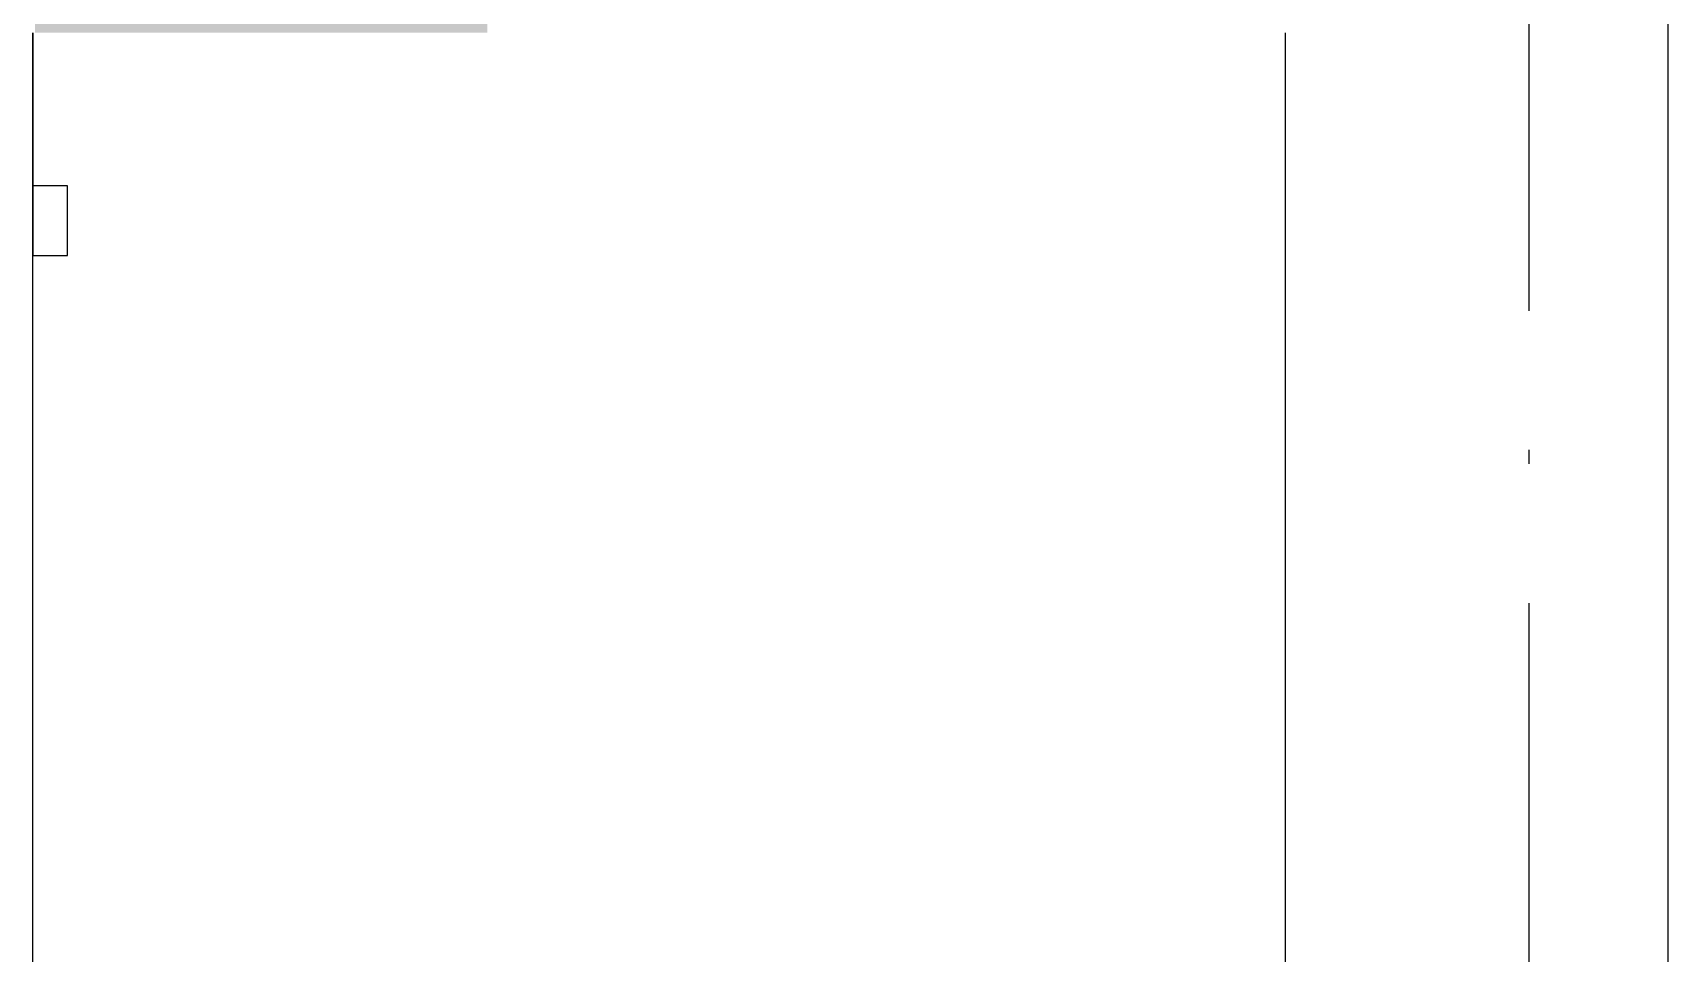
# Model space of a CAD drawing. Extents: x -12446 to 284554, y -295110 to 165007.
# Drawn here: x 204397 to 206747, y -245372 to -244049 of the extents above; entities that cross this region are included whole.
import ezdxf

# ---------------------------------------------------------------- set-up
doc = ezdxf.new("R2010")
doc.units = 0
doc.header["$LTSCALE"] = 1000
doc.linetypes.add('AX-14-E$0$DOTE', pattern=[2.4200000000000004, 2, -0.2, 0.02, -0.2])
for name, color, linetype in [('A-Anno-Note', 241, 'CONTINUOUS'), ('AX-14-comp-tc$0$灰褐色真石漆', 15, 'CONTINUOUS'), ('AX-14-E$0$A-Anno-Note', 241, 'CONTINUOUS'), ('AX-14-E$0$A-Detl-Thin', 131, 'CONTINUOUS')]:
    doc.layers.add(name, color=color, linetype=linetype)
doc.layers.add('AX-14-E$0$A-Grid', color=222, linetype='AX-14-E$0$DOTE', plot=False)

# ---------------------------------------------------------------- blocks, each defined once
blk = doc.blocks.new('AX-14-E$0$arehqrgewgewg')
at = {"layer": 'AX-14-E$0$A-Detl-Thin'}
for p, q in [((332846.5233664136, 161699.7129204366), (332846.5233664135, 164804.7129204363)), ((330496.5233231261, 161854.7129204364), (330496.5233231261, 161699.7129204365)), ((330496.5233231261, 161699.7129204365), (330496.5233231261, 161534.7129204354)), ((330546.5233231261, 161634.7129204354), (330496.5233231261, 161634.7129204354)), ((330546.5233231261, 161534.7129204354), (330546.5233231261, 161634.7129204354)), ((330496.5233231261, 161534.7129204354), (330546.5233231261, 161534.7129204354))]:
    blk.add_line(p, q, dxfattribs=at)
blk = doc.blocks.new('AX-14-comp-tc')
at = {"layer": 'AX-14-comp-tc$0$灰褐色真石漆'}
h = blk.add_hatch(dxfattribs=at)
h.set_pattern_fill('离散材料', color=256, scale=50)
h.set_pattern_definition([(0, (-85548.13550792224, -403149.2929136722), (132, 228), [12, -201, 9, -87, 18, -213]), (10, (-85605.13550792224, -403026.2929136722), (80.67613670150445, 285.3442849732936), [20.99999999999959, -50.99999999999918, 26.99999999999959, -158.9999999999967, 14.99999999999979, -197.9999999999967]), (20, (-85635.13550792224, -403122.2929136722), (133.4709535592092, 220.9762533757766), [24, -165, 21, -123, 15, -96]), (29.99999999999999, (-85548.13550792224, -403140.2929136722), (-21.96925639128059, 254.0518682742054), [15, -99, 12, -147, 9, -195]), (40, (-85632.13550792224, -403074.2929136722), (33.83591731976973, 216.3703554074118), [11.99999999999979, -131.9999999999967, 8.999999999999794, -83.99999999999835, 23.99999999999959, -152.9999999999967]), (49.99999999999999, (-85587.13550792224, -403182.2929136722), (-80.24786473477874, 235.733494025581), [6, -111, 15, -183, 18, -93]), (59.99999999999999, (-85578.13550792224, -403161.2929136722), (-99.47302994931883, 223.7076581449592), [15, -123, 6, -144, 12, -111]), (70, (-85611.13550792224, -403197.2929136722), (-109.8922702303704, 215.5868477983183), [8.999999999999794, -56.99999999999917, 17.99999999999959, -95.99999999999835, 11.99999999999979, -131.9999999999967]), (80, (-85596.13550792224, -403020.2929136722), (-208.5653438188234, 164.7194504535999), [20.99999999999959, -131.9999999999967, 8.999999999999794, -155.9999999999967, 17.99999999999959, -146.9999999999967]), (90, (-85578.13550792224, -403149.2929136722), (-264, 111), [18, -93, 12, -183, 6, -186]), (99.99999999999993, (-85626.13550792224, -403056.2929136722), (-247.9714589557226, 145.145291151213), [20.99999999999999, -117, 17.99999999999999, -95.99999999999997, 20.99999999999999, -218.9999999999999]), (110, (-85647.13550792224, -403227.2929136722), (-240.4403417043912, 81.69113832647703), [24, -78, 12, -159, 18, -174]), (120, (-85728.13550792224, -403191.2929136722), (-286.6499444855586, 28.49226783578576), [14.99999999999979, -200.9999999999967, 17.99999999999959, -92.99999999999835, 20.99999999999959, -122.9999999999984]), (130, (-85662.13550792224, -403257.2929136722), (-279.1077671106385, 71.26608126250224), [9, -66, 12, -129, 24, -168]), (140, (-85752.13550792224, -403017.2929136722), (-220.5968515658284, -34.20568782006698), [18, -108, 21, -93, 12, -126]), (150, (-85503.13550792224, -403275.2929136722), (-204.8249722427793, -120.7672585833788), [12, -84, 24, -186, 21, -171]), (160, (-85701.13550792224, -403107.2929136722), (-237.9010738302391, -162.4286891851902), [17.99999999999959, -125.9999999999984, 14.99999999999979, -113.9999999999983, 11.99999999999979, -182.9999999999967]), (170, (-85683.13550792224, -403179.2929136722), (-215.6440470452878, -169.1231651014422), [26.99999999999959, -98.99999999999835, 17.99999999999959, -134.9999999999967, 23.99999999999959, -131.9999999999967])])
edge = h.paths.add_edge_path()
edge.add_line((204247.6447435954, -247031.8819861172), (204997.6449275125, -247031.8819861172))
edge.add_line((204997.6449275125, -247031.8819861172), (204997.6449275125, -247121.8819860073))
edge.add_line((204997.6449275125, -247121.8819860073), (204947.6449275125, -247121.8819860075))
edge.add_line((204947.6449275125, -247121.8819860075), (204947.6449275125, -247221.8819860073))
edge.add_line((204947.6449275125, -247221.8819860073), (204897.6449275125, -247221.8819860073))
edge.add_line((204897.6449275125, -247221.8819860073), (204897.6449275125, -247521.8819860073))
edge.add_line((204897.6449275125, -247521.8819860073), (204247.6447435954, -247521.8819860073))
edge.add_line((204247.6447435954, -247521.8819860073), (204247.6443678905, -247031.8819861172))
edge.add_line((204247.6451193002, -249981.8819861172), (204997.6453032173, -249981.8819861172))
edge.add_line((204997.6453032173, -249981.8819861172), (204997.6453032173, -250071.8819860073))
edge.add_line((204997.6453032173, -250071.8819860073), (204947.6453032173, -250071.8819860075))
edge.add_line((204947.6453032173, -250071.8819860075), (204947.6453032173, -250171.8819860073))
edge.add_line((204947.6453032173, -250171.8819860073), (204897.6453032173, -250171.8819860073))
edge.add_line((204897.6453032173, -250171.8819860073), (204897.6453032173, -250471.8819860073))
edge.add_line((204897.6453032173, -250471.8819860073), (204247.6451193002, -250471.8819860073))
edge.add_line((204247.6451193002, -250471.8819860073), (204247.6447435953, -249981.8819861172))
edge.add_line((204247.6447435954, -252931.8819861172), (204997.6449275125, -252931.8819861172))
edge.add_line((204997.6449275125, -252931.8819861172), (204997.6449275125, -253021.8819860073))
edge.add_line((204997.6449275125, -253021.8819860073), (204947.6449275125, -253021.8819860075))
edge.add_line((204947.6449275125, -253021.8819860075), (204947.6449275125, -253121.8819860073))
edge.add_line((204947.6449275125, -253121.8819860073), (204897.6449275125, -253121.8819860073))
edge.add_line((204897.6449275125, -253121.8819860073), (204897.6449275125, -253421.8819860073))
edge.add_line((204897.6449275125, -253421.8819860073), (204247.6447435954, -253421.8819860073))
edge.add_line((204247.6447435954, -253421.8819860073), (204247.6443678905, -252931.8819861172))
blk = doc.blocks.new('AX-14-E$0$WEGWEGHEWTEWG')
at = {"layer": 'AX-14-E$0$A-Detl-Thin'}
for p, q in [((235982.8522145724, -246999.4107495294), (235982.8522145681, -244049.4107495296)), ((237782.8522145724, -246454.4107495294), (237782.8522145724, -244049.4107495296)), ((238332.8522578598, -247154.4107495287), (238332.8522578597, -244049.410749529)), ((235982.8522145724, -246999.4107495289), (235982.8522145724, -244204.4107495287))]:
    blk.add_line(p, q, dxfattribs=at)
blk = doc.blocks.new('AX-14-E')
at = {"layer": 'AX-14-E$0$A-Anno-Note'}
blk.add_blockref('AX-14-E$0$WEGWEGHEWTEWG', (-31585.4409021709, -1.164153218269348e-09), dxfattribs=at)
at = {"layer": 'AX-14-E$0$A-Grid'}
blk.add_line((206547.4113465937, -263808.7501537136), (206547.4113465936, -198332.7831151035), dxfattribs=at)
at = {"layer": 'AX-14-E$0$A-Detl-Thin', "color": 6}
blk.add_blockref('AX-14-E$0$arehqrgewgewg', (-126099.1120107248, -405904.1236699653), dxfattribs=at)
at = {"layer": 'AX-14-E$0$A-Detl-Thin'}
blk.add_blockref('AX-14-comp-tc', (152.8371209149773, 6422.471660038165), dxfattribs=at)

msp = doc.modelspace()

# ---------------------------------------------------------------- block references
at = {"layer": 'A-Anno-Note'}
msp.add_blockref('AX-14-E', (0, 0), dxfattribs=at)

doc.saveas('drawing.dxf')
